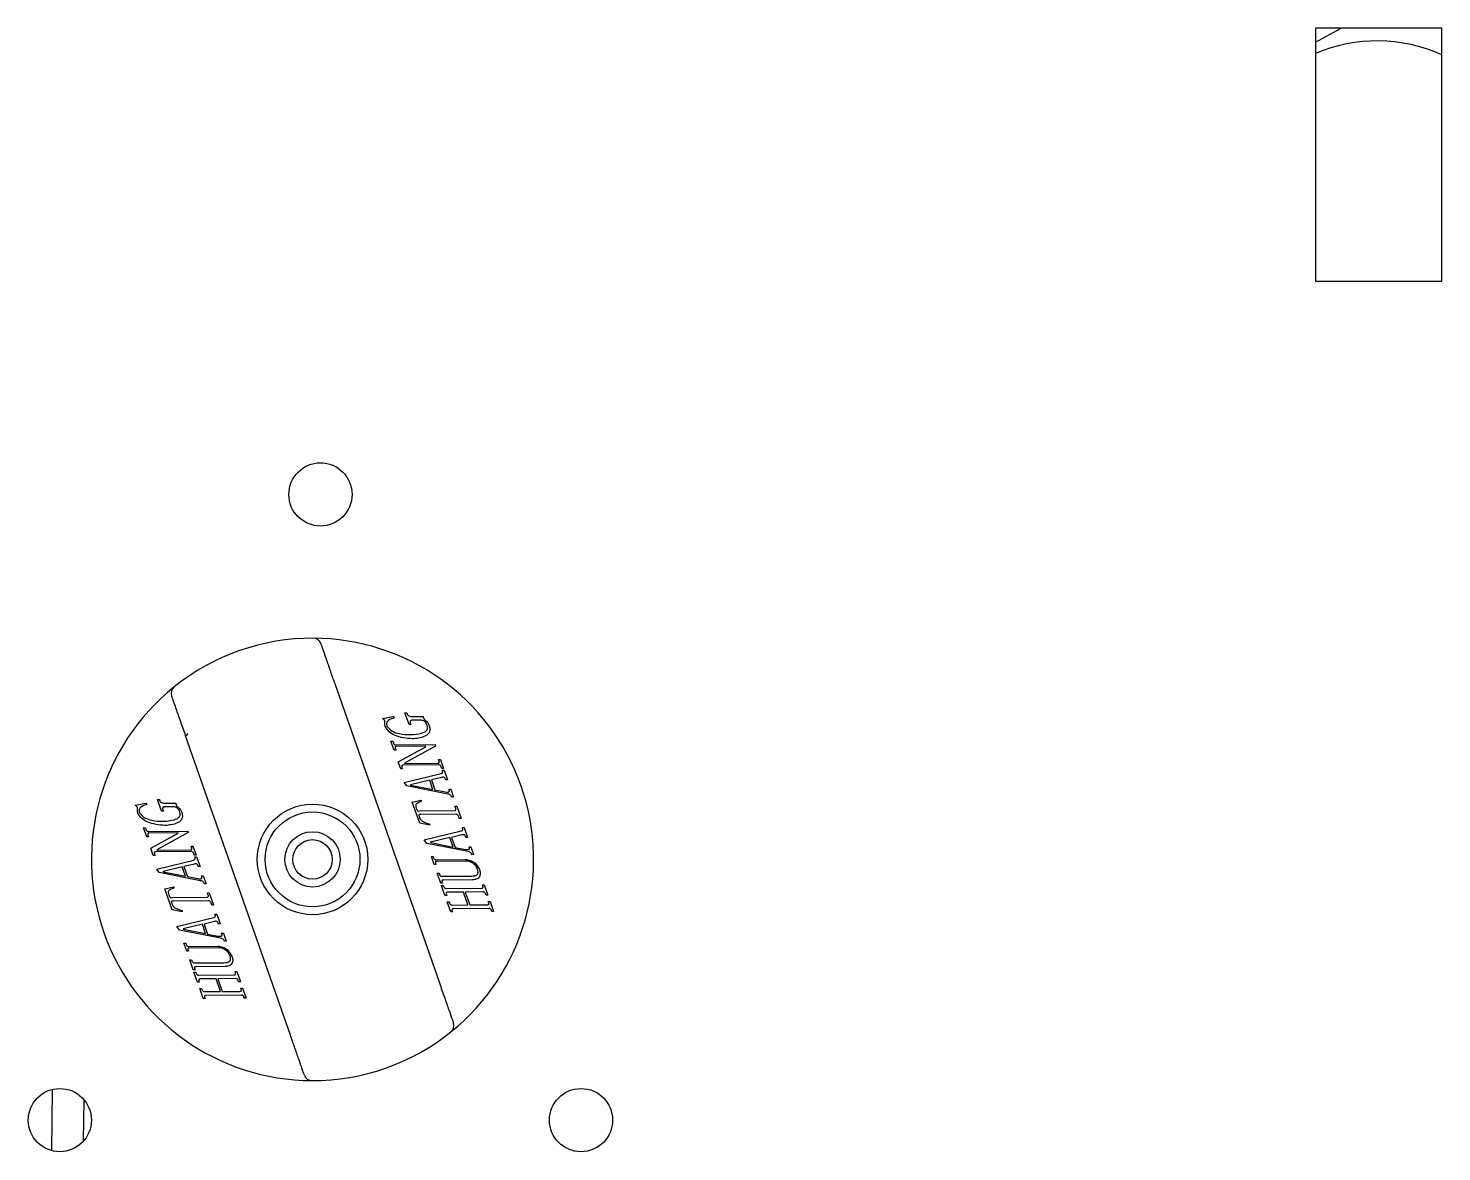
# Model space of a CAD drawing. Header units: millimetres. Extents: x 0 to 87554, y -20854 to 20404.
# Drawn here: x 5202.8 to 5292.3, y 11009.5 to 11080.6 of the extents above; entities that cross this region are included whole.
import ezdxf

# ---------------------------------------------------------------- set-up
doc = ezdxf.new("R2010")
doc.units = ezdxf.units.MM
doc.layers.get('0').update_dxf_attribs({"lineweight": 15})

# ---------------------------------------------------------------- blocks, each defined once
blk = doc.blocks.new('dr4')
at = {"color": 87, "linetype": 'Continuous', "lineweight": 25}
for p, q in [((984.825, -148.319), (976.825, -148.319)), ((976.825, -148.319), (976.825, -164.319)), ((984.825, -164.319), (984.825, -148.319)), ((976.825, -164.319), (984.825, -164.319)), ((914.729, -189.793), (921.36, -208.741)), ((917.755, -192.008), (918.435, -191.884)), ((918.435, -191.884), (918.496, -191.966)), ((919.176, -191.641), (919.289, -191.64)), ((919.435, -192.381), (919.176, -191.641)), ((919.289, -191.64), (919.315, -191.714)), ((919.548, -192.381), (919.435, -192.381)), ((919.517, -192.291), (919.548, -192.381)), ((919.547, -191.874), (920.345, -191.867)), ((920.185, -192.105), (919.645, -192.109)), ((911.921, -212.044), (905.29, -193.097)), ((905.43, -192.959), (905.294, -193.107)), ((918.293, -193.439), (918.406, -193.438)), ((918.494, -194.011), (918.293, -193.439)), ((918.406, -193.438), (918.445, -193.549)), ((918.607, -194.01), (918.494, -194.011)), ((918.568, -193.899), (918.607, -194.01)), ((918.615, -193.672), (921.088, -193.65)), ((920.479, -193.757), (918.65, -193.773)), ((918.747, -194.734), (920.489, -193.785)), ((921.121, -193.743), (919.142, -194.822)), ((920.489, -193.785), (920.479, -193.757)), ((921.088, -193.65), (921.121, -193.743)), ((918.906, -195.189), (918.747, -194.734)), ((918.986, -195.095), (919.019, -195.189)), ((921.298, -194.932), (919.062, -194.952)), ((919.142, -194.822), (919.151, -194.85)), ((919.151, -194.85), (921.262, -194.831)), ((921.305, -194.594), (921.418, -194.592)), ((921.344, -194.705), (921.305, -194.594)), ((921.418, -194.592), (921.619, -195.165)), ((921.506, -195.166), (921.467, -195.055)), ((919.019, -195.189), (918.906, -195.189)), ((919.129, -196.044), (921.47, -195.481)), ((920.743, -195.904), (919.532, -196.194)), ((920.952, -196.499), (920.743, -195.904)), ((921.513, -195.735), (920.853, -195.893)), ((920.853, -195.893), (921.073, -196.522)), ((921.619, -195.165), (921.506, -195.166)), ((921.541, -195.267), (921.654, -195.266)), ((921.556, -195.31), (921.541, -195.267)), ((921.654, -195.266), (921.872, -195.888)), ((921.759, -195.889), (921.739, -195.832)), ((921.872, -195.888), (921.759, -195.889)), ((919.287, -196.269), (919.129, -196.044)), ((921.898, -196.787), (919.287, -196.269)), ((919.532, -196.194), (919.534, -196.22)), ((919.534, -196.22), (920.952, -196.499)), ((921.073, -196.522), (921.732, -196.652)), ((921.965, -196.479), (922.078, -196.477)), ((921.98, -196.521), (921.965, -196.479)), ((922.078, -196.477), (922.255, -196.983)), ((902.087, -197.492), (902.767, -197.367)), ((902.767, -197.367), (902.828, -197.45)), ((903.508, -197.124), (903.621, -197.123)), ((903.767, -197.865), (903.508, -197.124)), ((903.621, -197.123), (903.646, -197.197)), ((903.848, -197.774), (903.88, -197.864)), ((903.879, -197.357), (904.677, -197.35)), ((904.517, -197.588), (903.976, -197.593)), ((919.641, -197.289), (920.189, -197.171)), ((920.111, -198.631), (919.641, -197.289)), ((920.189, -197.171), (920.229, -197.24)), ((922.142, -196.984), (922.127, -196.941)), ((922.255, -196.983), (922.142, -196.984)), ((922.342, -197.556), (922.455, -197.555)), ((922.389, -197.691), (922.342, -197.556)), ((922.455, -197.555), (922.726, -198.33)), ((903.88, -197.864), (903.767, -197.865)), ((920.743, -198.753), (920.111, -198.631)), ((920.123, -197.847), (922.311, -197.827)), ((922.393, -198.063), (920.19, -198.082)), ((920.728, -198.669), (920.743, -198.753)), ((922.613, -198.331), (922.566, -198.196)), ((922.726, -198.33), (922.613, -198.331)), ((902.825, -199.495), (902.625, -198.922)), ((902.625, -198.922), (902.738, -198.922)), ((902.738, -198.922), (902.777, -199.033)), ((902.939, -199.494), (902.825, -199.495)), ((902.9, -199.383), (902.939, -199.494)), ((902.947, -199.156), (905.42, -199.133)), ((904.811, -199.24), (902.981, -199.257)), ((903.078, -200.217), (904.821, -199.268)), ((905.453, -199.226), (903.474, -200.305)), ((904.821, -199.268), (904.811, -199.24)), ((905.42, -199.133), (905.453, -199.226)), ((920.402, -199.68), (922.743, -199.118)), ((922.016, -199.54), (920.804, -199.83)), ((922.224, -200.135), (922.016, -199.54)), ((922.785, -199.371), (922.125, -199.529)), ((922.125, -199.529), (922.346, -200.158)), ((922.813, -198.903), (922.927, -198.902)), ((922.828, -198.946), (922.813, -198.903)), ((922.927, -198.902), (923.144, -199.524)), ((923.031, -199.525), (923.011, -199.468)), ((923.144, -199.524), (923.031, -199.525)), ((903.238, -200.673), (903.078, -200.217)), ((905.63, -200.415), (903.394, -200.435)), ((903.474, -200.305), (903.483, -200.333)), ((903.483, -200.333), (905.594, -200.314)), ((905.637, -200.077), (905.75, -200.076)), ((905.676, -200.188), (905.637, -200.077)), ((905.75, -200.076), (905.95, -200.648)), ((920.56, -199.905), (920.402, -199.68)), ((923.171, -200.423), (920.56, -199.905)), ((920.804, -199.83), (920.806, -199.857)), ((920.806, -199.857), (922.224, -200.135)), ((922.346, -200.158), (923.005, -200.288)), ((923.238, -200.115), (923.35, -200.114)), ((923.252, -200.157), (923.238, -200.115)), ((923.35, -200.114), (923.527, -200.619)), ((903.351, -200.672), (903.238, -200.673)), ((903.318, -200.578), (903.351, -200.672)), ((903.461, -201.527), (905.802, -200.965)), ((905.844, -201.218), (905.185, -201.376)), ((905.837, -200.65), (905.799, -200.539)), ((905.95, -200.648), (905.837, -200.65)), ((905.873, -200.751), (905.986, -200.749)), ((905.888, -200.793), (905.873, -200.751)), ((905.986, -200.749), (906.203, -201.371)), ((906.09, -201.372), (906.07, -201.316)), ((906.203, -201.371), (906.09, -201.372)), ((920.85, -200.745), (920.963, -200.744)), ((921.027, -201.25), (920.85, -200.745)), ((920.963, -200.744), (920.992, -200.825)), ((921.14, -201.249), (921.027, -201.25)), ((921.112, -201.168), (921.14, -201.249)), ((921.161, -200.945), (922.992, -200.928)), ((923.038, -201.029), (921.197, -201.046)), ((923.414, -200.62), (923.4, -200.578)), ((923.527, -200.619), (923.414, -200.62)), ((903.619, -201.752), (903.461, -201.527)), ((906.23, -202.271), (903.619, -201.752)), ((905.075, -201.387), (903.864, -201.678)), ((903.864, -201.678), (903.866, -201.704)), ((903.866, -201.704), (905.284, -201.982)), ((905.284, -201.982), (905.075, -201.387)), ((905.185, -201.376), (905.405, -202.006)), ((905.405, -202.006), (906.064, -202.135)), ((906.297, -201.962), (906.41, -201.961)), ((906.312, -202.005), (906.297, -201.962)), ((906.41, -201.961), (906.587, -202.466)), ((921.439, -202.428), (921.216, -201.788)), ((921.216, -201.788), (921.329, -201.788)), ((921.329, -201.788), (921.354, -201.86)), ((921.527, -201.988), (923.384, -201.972)), ((923.456, -202.207), (921.608, -202.224)), ((903.973, -202.773), (904.521, -202.655)), ((904.442, -204.115), (903.973, -202.773)), ((904.521, -202.655), (904.56, -202.724)), ((906.474, -202.468), (906.459, -202.425)), ((906.587, -202.466), (906.474, -202.468)), ((906.674, -203.04), (906.787, -203.039)), ((906.721, -203.175), (906.674, -203.04)), ((906.787, -203.039), (907.058, -203.813)), ((921.553, -202.428), (921.439, -202.428)), ((921.487, -202.563), (921.6, -202.562)), ((921.711, -203.203), (921.487, -202.563)), ((921.527, -202.355), (921.553, -202.428)), ((921.6, -202.562), (921.622, -202.624)), ((921.796, -202.763), (924.032, -202.743)), ((921.802, -203.14), (921.824, -203.202)), ((922.883, -202.989), (921.878, -202.999)), ((923.166, -203.797), (922.883, -202.989)), ((924.116, -202.978), (922.996, -202.988)), ((922.996, -202.988), (923.279, -203.796)), ((924.086, -202.539), (924.199, -202.538)), ((924.111, -202.612), (924.086, -202.539)), ((924.199, -202.538), (924.423, -203.178)), ((924.31, -203.179), (924.285, -203.107)), ((904.455, -203.331), (906.642, -203.311)), ((906.725, -203.547), (904.521, -203.566)), ((906.945, -203.814), (906.898, -203.68)), ((907.058, -203.813), (906.945, -203.814)), ((921.824, -203.202), (921.711, -203.203)), ((921.852, -203.607), (921.965, -203.606)), ((922.076, -204.246), (921.852, -203.607)), ((921.965, -203.606), (921.987, -203.668)), ((922.161, -203.807), (923.166, -203.797)), ((924.479, -204.022), (922.244, -204.042)), ((923.279, -203.796), (924.399, -203.786)), ((924.423, -203.178), (924.31, -203.179)), ((924.451, -203.583), (924.564, -203.582)), ((924.477, -203.655), (924.451, -203.583)), ((924.564, -203.582), (924.788, -204.222)), ((905.075, -204.237), (904.442, -204.115)), ((904.734, -205.163), (907.075, -204.601)), ((905.06, -204.152), (905.075, -204.237)), ((907.117, -204.854), (906.457, -205.013)), ((907.145, -204.387), (907.258, -204.386)), ((907.16, -204.429), (907.145, -204.387)), ((907.258, -204.386), (907.476, -205.007)), ((907.363, -205.009), (907.343, -204.952)), ((922.189, -204.246), (922.076, -204.246)), ((922.167, -204.184), (922.189, -204.246)), ((924.675, -204.223), (924.65, -204.151)), ((924.788, -204.222), (924.675, -204.223)), ((904.892, -205.389), (904.734, -205.163)), ((907.503, -205.907), (904.892, -205.389)), ((906.348, -205.024), (905.136, -205.314)), ((905.136, -205.314), (905.138, -205.34)), ((905.138, -205.34), (906.556, -205.619)), ((906.556, -205.619), (906.348, -205.024)), ((906.457, -205.013), (906.678, -205.642)), ((906.678, -205.642), (907.336, -205.771)), ((907.476, -205.007), (907.363, -205.009)), ((907.569, -205.598), (907.682, -205.597)), ((907.584, -205.641), (907.569, -205.598)), ((907.682, -205.597), (907.859, -206.103)), ((905.182, -206.228), (905.295, -206.228)), ((905.359, -206.733), (905.182, -206.228)), ((905.295, -206.228), (905.324, -206.309)), ((905.472, -206.733), (905.359, -206.733)), ((905.444, -206.652), (905.472, -206.733)), ((905.493, -206.428), (907.324, -206.412)), ((907.37, -206.513), (905.528, -206.529)), ((907.746, -206.104), (907.731, -206.061)), ((907.859, -206.103), (907.746, -206.104)), ((905.547, -207.272), (905.661, -207.271)), ((905.771, -207.912), (905.547, -207.272)), ((905.661, -207.271), (905.686, -207.343)), ((905.858, -207.472), (907.716, -207.455)), ((905.884, -207.911), (905.771, -207.912)), ((906.042, -208.686), (905.818, -208.046)), ((905.818, -208.046), (905.932, -208.046)), ((905.859, -207.839), (905.884, -207.911)), ((905.932, -208.046), (905.953, -208.108)), ((907.787, -207.691), (905.94, -207.708)), ((906.128, -208.246), (908.363, -208.226)), ((907.215, -208.473), (906.21, -208.482)), ((907.498, -209.281), (907.215, -208.473)), ((908.448, -208.462), (907.328, -208.472)), ((907.328, -208.472), (907.611, -209.28)), ((908.418, -208.023), (908.531, -208.022)), ((908.443, -208.095), (908.418, -208.023)), ((908.531, -208.022), (908.755, -208.662)), ((906.155, -208.685), (906.042, -208.686)), ((906.134, -208.623), (906.155, -208.685)), ((906.184, -209.09), (906.297, -209.089)), ((906.408, -209.73), (906.184, -209.09)), ((906.297, -209.089), (906.319, -209.152)), ((906.493, -209.29), (907.498, -209.281)), ((907.611, -209.28), (908.731, -209.27)), ((908.642, -208.663), (908.617, -208.591)), ((908.755, -208.662), (908.642, -208.663)), ((908.783, -209.067), (908.896, -209.066)), ((908.808, -209.139), (908.783, -209.067)), ((908.896, -209.066), (909.12, -209.705)), ((906.521, -209.729), (906.408, -209.73)), ((906.499, -209.667), (906.521, -209.729)), ((908.811, -209.506), (906.575, -209.526)), ((909.007, -209.706), (908.982, -209.634)), ((909.12, -209.705), (909.007, -209.706)), ((896.82, -219.354), (896.868, -215.472)), ((898.827, -218.739), (898.86, -216.136))]:
    blk.add_line(p, q, dxfattribs=at)
at = {"color": 87, "linetype": 'Continuous', "lineweight": 25, "flags": 128}
blk.add_lwpolyline([(976.825, -149.196), (978.231, -148.444), (978.421, -148.319)], dxfattribs=at)
at = {"color": 87, "linetype": 'Continuous', "lineweight": 25}
for centre, radius in [((913.825, -177.819), 2), ((913.325, -200.919), 3.5), ((913.325, -200.919), 3), ((913.325, -200.919), 1.75), ((913.325, -200.919), 1.25), ((897.325, -217.419), 2), ((930.325, -217.419), 2)]:
    blk.add_circle(centre, radius, dxfattribs=at)
for centre, radius, start, end in [((980.733, -159.123), 10, 65.84614, 113.00501), ((913.325, -200.919), 14, 89.81781, 128.76025), ((913.368, -187.419), 0.5, 19.28903, 89.81781), ((913.325, -200.919), 14, 308.76025, 89.81781), ((913.325, -200.919), 14, 128.76025, 269.81781), ((904.873, -190.392), 0.5, 128.76025, 199.28903), ((913.325, -200.919), 14, 269.81781, 308.76025), ((921.777, -211.446), 0.5, 308.76025, 19.28903), ((913.282, -214.419), 0.5, 199.28903, 269.81781)]:
    blk.add_arc(centre, radius, start, end, dxfattribs=at)
for points, knots in [([(913.84, -187.254), (913.849, -187.279), (913.866, -187.33), (914.004, -187.723), (914.209, -188.307), (914.461, -189.028), (914.642, -189.547), (914.729, -189.793)], [0, 0, 0, 0, 0.197277, 0.394399, 0.595692, 0.807975, 1, 1, 1, 1]), ([(905.29, -193.097), (905.183, -192.791), (904.969, -192.18), (904.689, -191.379), (904.492, -190.817), (904.41, -190.581), (904.403, -190.563), (904.401, -190.557)], [0, 0, 0, 0, 0.23777, 0.476055, 0.699874, 0.907908, 1, 1, 1, 1]), ([(917.904, -192.161), (917.884, -192.124), (917.848, -192.059), (917.783, -192.024), (917.755, -192.008)], [0, 0, 0, 0, 0.558797, 1, 1, 1, 1]), ([(917.926, -192.496), (917.917, -192.434), (917.901, -192.323), (917.903, -192.21), (917.904, -192.161)], [0, 0, 0, 0, 0.559306, 1, 1, 1, 1]), ([(918.496, -191.966), (918.367, -192.006), (918.206, -192.056), (918.06, -192.194), (918.015, -192.285), (918.006, -192.386), (918.025, -192.45), (918.034, -192.482)], [0, 0, 0, 0, 0.499449, 0.624656, 0.749634, 0.874662, 1, 1, 1, 1]), ([(919.315, -191.714), (919.326, -191.739), (919.35, -191.791), (919.431, -191.857), (919.503, -191.867), (919.547, -191.874)], [0, 0, 0, 0, 0.281006, 0.562098, 1, 1, 1, 1]), ([(919.645, -192.109), (919.627, -192.11), (919.592, -192.112), (919.541, -192.127), (919.502, -192.171), (919.498, -192.232), (919.511, -192.271), (919.517, -192.291)], [0, 0, 0, 0, 0.187667, 0.374442, 0.559677, 0.779027, 1, 1, 1, 1]), ([(920.592, -192.447), (920.571, -192.398), (920.53, -192.301), (920.401, -192.155), (920.267, -192.124), (920.185, -192.105)], [0, 0, 0, 0, 0.281476, 0.56244, 1, 1, 1, 1]), ([(920.345, -191.867), (920.341, -191.885), (920.334, -191.919), (920.344, -191.951), (920.348, -191.966)], [0, 0, 0, 0, 0.560673, 1, 1, 1, 1]), ([(920.348, -191.966), (920.359, -191.991), (920.378, -192.036), (920.417, -192.066), (920.434, -192.079)], [0, 0, 0, 0, 0.559624, 1, 1, 1, 1]), ([(920.434, -192.079), (920.502, -192.138), (920.622, -192.245), (920.683, -192.394), (920.709, -192.459)], [0, 0, 0, 0, 0.559368, 1, 1, 1, 1]), ([(919.643, -193.292), (919.273, -193.253), (918.756, -193.198), (918.153, -192.876), (918.001, -192.622), (917.926, -192.496)], [0, 0, 0, 0, 0.559909, 0.780934, 1, 1, 1, 1]), ([(918.034, -192.482), (918.138, -192.6), (918.347, -192.838), (918.901, -193.002), (919.303, -193.015), (919.548, -193.022)], [0, 0, 0, 0, 0.27615, 0.557429, 1, 1, 1, 1]), ([(919.548, -193.022), (919.776, -193.004), (920.116, -192.977), (920.485, -192.84), (920.592, -192.702), (920.628, -192.589), (920.606, -192.503), (920.592, -192.447)], [0, 0, 0, 0, 0.500936, 0.749852, 0.812573, 0.875261, 1, 1, 1, 1]), ([(920.709, -192.459), (920.728, -192.524), (920.766, -192.654), (920.739, -192.863), (920.609, -193.028), (920.256, -193.232), (919.915, -193.265), (919.643, -193.292)], [0, 0, 0, 0, 0.125503, 0.250311, 0.375033, 0.500606, 1, 1, 1, 1]), ([(918.445, -193.549), (918.454, -193.568), (918.471, -193.607), (918.515, -193.647), (918.565, -193.67), (918.598, -193.671), (918.615, -193.672)], [0, 0, 0, 0, 0.279859, 0.559649, 0.77957, 1, 1, 1, 1]), ([(918.65, -193.773), (918.634, -193.774), (918.609, -193.776), (918.579, -193.787), (918.56, -193.805), (918.554, -193.832), (918.556, -193.864), (918.564, -193.886), (918.568, -193.899)], [0, 0, 0, 0, 0.249733, 0.375104, 0.499594, 0.639463, 0.77967, 1, 1, 1, 1]), ([(919.062, -194.952), (919.045, -194.953), (919.019, -194.954), (918.987, -194.971), (918.968, -195), (918.971, -195.046), (918.981, -195.078), (918.986, -195.095)], [0, 0, 0, 0, 0.250285, 0.375558, 0.499968, 0.749142, 1, 1, 1, 1]), ([(921.262, -194.831), (921.278, -194.83), (921.302, -194.828), (921.33, -194.814), (921.35, -194.79), (921.358, -194.749), (921.349, -194.72), (921.344, -194.705)], [0, 0, 0, 0, 0.250144, 0.375775, 0.500845, 0.749649, 1, 1, 1, 1]), ([(921.467, -195.055), (921.459, -195.035), (921.443, -194.996), (921.388, -194.939), (921.332, -194.934), (921.298, -194.932)], [0, 0, 0, 0, 0.281509, 0.561411, 1, 1, 1, 1]), ([(921.47, -195.481), (921.489, -195.473), (921.526, -195.456), (921.563, -195.41), (921.569, -195.356), (921.56, -195.325), (921.556, -195.31)], [0, 0, 0, 0, 0.280871, 0.558829, 0.779005, 1, 1, 1, 1]), ([(921.739, -195.832), (921.729, -195.807), (921.709, -195.757), (921.642, -195.714), (921.572, -195.716), (921.533, -195.728), (921.513, -195.735)], [0, 0, 0, 0, 0.280895, 0.558036, 0.778749, 1, 1, 1, 1]), ([(921.732, -196.652), (921.793, -196.661), (921.868, -196.672), (921.957, -196.647), (921.991, -196.612), (921.993, -196.564), (921.984, -196.536), (921.98, -196.521)], [0, 0, 0, 0, 0.49977, 0.625567, 0.74937, 0.874421, 1, 1, 1, 1]), ([(922.127, -196.941), (922.115, -196.917), (922.09, -196.868), (922.01, -196.808), (921.941, -196.795), (921.898, -196.787)], [0, 0, 0, 0, 0.27961, 0.559697, 1, 1, 1, 1]), ([(902.236, -197.644), (902.216, -197.608), (902.18, -197.543), (902.115, -197.508), (902.087, -197.492)], [0, 0, 0, 0, 0.5589256, 1, 1, 1, 1]), ([(902.258, -197.98), (902.249, -197.917), (902.233, -197.806), (902.235, -197.694), (902.236, -197.644)], [0, 0, 0, 0, 0.559306, 1, 1, 1, 1]), ([(902.828, -197.45), (902.699, -197.49), (902.538, -197.539), (902.392, -197.678), (902.347, -197.768), (902.338, -197.87), (902.357, -197.934), (902.366, -197.966)], [0, 0, 0, 0, 0.499423, 0.624677, 0.749665, 0.874687, 1, 1, 1, 1]), ([(903.646, -197.197), (903.658, -197.223), (903.682, -197.274), (903.762, -197.34), (903.835, -197.351), (903.879, -197.357)], [0, 0, 0, 0, 0.280997, 0.562112, 1, 1, 1, 1]), ([(903.976, -197.593), (903.959, -197.594), (903.924, -197.596), (903.873, -197.611), (903.834, -197.654), (903.83, -197.716), (903.842, -197.755), (903.848, -197.774)], [0, 0, 0, 0, 0.18748, 0.374483, 0.559642, 0.779048, 1, 1, 1, 1]), ([(904.923, -197.93), (904.903, -197.882), (904.862, -197.785), (904.733, -197.639), (904.599, -197.607), (904.517, -197.588)], [0, 0, 0, 0, 0.281505, 0.562378, 1, 1, 1, 1]), ([(904.677, -197.35), (904.673, -197.369), (904.666, -197.402), (904.676, -197.435), (904.68, -197.449)], [0, 0, 0, 0, 0.560644, 1, 1, 1, 1]), ([(904.68, -197.449), (904.69, -197.474), (904.71, -197.52), (904.749, -197.549), (904.766, -197.562)], [0, 0, 0, 0, 0.559537, 1, 1, 1, 1]), ([(904.766, -197.562), (904.834, -197.622), (904.954, -197.729), (905.015, -197.877), (905.041, -197.943)], [0, 0, 0, 0, 0.5593524, 1, 1, 1, 1]), ([(920.229, -197.24), (920.128, -197.281), (920.002, -197.332), (919.872, -197.424), (919.856, -197.478), (919.853, -197.561), (919.874, -197.627), (919.891, -197.68)], [0, 0, 0, 0, 0.500807, 0.625086, 0.687531, 0.750164, 1, 1, 1, 1]), ([(919.891, -197.68), (919.901, -197.709), (919.92, -197.766), (919.981, -197.871), (920.069, -197.856), (920.123, -197.847)], [0, 0, 0, 0, 0.283551, 0.555012, 1, 1, 1, 1]), ([(922.311, -197.827), (922.327, -197.826), (922.352, -197.825), (922.38, -197.808), (922.399, -197.78), (922.404, -197.738), (922.394, -197.707), (922.389, -197.691)], [0, 0, 0, 0, 0.250097, 0.375347, 0.500622, 0.749566, 1, 1, 1, 1]), ([(903.974, -198.775), (903.604, -198.736), (903.088, -198.681), (902.485, -198.36), (902.333, -198.106), (902.258, -197.98)], [0, 0, 0, 0, 0.559918, 0.780936, 1, 1, 1, 1]), ([(902.366, -197.966), (902.47, -198.084), (902.679, -198.321), (903.232, -198.485), (903.634, -198.498), (903.88, -198.506)], [0, 0, 0, 0, 0.276155, 0.55743, 1, 1, 1, 1]), ([(903.88, -198.506), (904.108, -198.488), (904.448, -198.46), (904.817, -198.323), (904.924, -198.185), (904.96, -198.072), (904.938, -197.987), (904.923, -197.93)], [0, 0, 0, 0, 0.5009381, 0.7498545, 0.8125677, 0.8752659, 1, 1, 1, 1]), ([(905.041, -197.943), (905.06, -198.008), (905.098, -198.138), (905.071, -198.347), (904.941, -198.511), (904.588, -198.716), (904.247, -198.749), (903.974, -198.775)], [0, 0, 0, 0, 0.125497, 0.250303, 0.375058, 0.500629, 1, 1, 1, 1]), ([(920.19, -198.082), (920.166, -198.083), (920.123, -198.084), (920.078, -198.087), (920.056, -198.095), (920.052, -198.099), (920.05, -198.106), (920.051, -198.124), (920.06, -198.16), (920.07, -198.19), (920.077, -198.211)], [0, 0, 0, 0, 0.280314, 0.500117, 0.531978, 0.546407, 0.561548, 0.626391, 0.749954, 1, 1, 1, 1]), ([(920.077, -198.211), (920.105, -198.286), (920.162, -198.436), (920.418, -198.582), (920.61, -198.636), (920.728, -198.669)], [0, 0, 0, 0, 0.280183, 0.558147, 1, 1, 1, 1]), ([(922.566, -198.196), (922.558, -198.176), (922.542, -198.134), (922.499, -198.087), (922.445, -198.065), (922.41, -198.064), (922.393, -198.063)], [0, 0, 0, 0, 0.2805257, 0.5598698, 0.7798732, 1, 1, 1, 1]), ([(902.777, -199.033), (902.786, -199.052), (902.803, -199.091), (902.847, -199.13), (902.897, -199.154), (902.93, -199.155), (902.947, -199.156)], [0, 0, 0, 0, 0.2799606, 0.5595915, 0.7795411, 1, 1, 1, 1]), ([(902.981, -199.257), (902.965, -199.258), (902.941, -199.26), (902.911, -199.271), (902.892, -199.289), (902.886, -199.315), (902.888, -199.347), (902.895, -199.369), (902.9, -199.383)], [0, 0, 0, 0, 0.249719, 0.375112, 0.499541, 0.639402, 0.779601, 1, 1, 1, 1]), ([(922.743, -199.118), (922.761, -199.109), (922.798, -199.092), (922.836, -199.046), (922.842, -198.992), (922.833, -198.961), (922.828, -198.946)], [0, 0, 0, 0, 0.280717, 0.55876, 0.779004, 1, 1, 1, 1]), ([(923.011, -199.468), (923.001, -199.443), (922.982, -199.394), (922.915, -199.35), (922.845, -199.353), (922.805, -199.365), (922.785, -199.371)], [0, 0, 0, 0, 0.280936, 0.558043, 0.778753, 1, 1, 1, 1]), ([(903.394, -200.435), (903.377, -200.436), (903.35, -200.438), (903.319, -200.454), (903.299, -200.484), (903.302, -200.529), (903.313, -200.562), (903.318, -200.578)], [0, 0, 0, 0, 0.250277, 0.375551, 0.499963, 0.749139, 1, 1, 1, 1]), ([(905.594, -200.314), (905.61, -200.313), (905.633, -200.312), (905.662, -200.298), (905.682, -200.273), (905.689, -200.233), (905.68, -200.203), (905.676, -200.188)], [0, 0, 0, 0, 0.250153, 0.375783, 0.500851, 0.749652, 1, 1, 1, 1]), ([(905.799, -200.539), (905.791, -200.519), (905.775, -200.479), (905.72, -200.422), (905.664, -200.418), (905.63, -200.415)], [0, 0, 0, 0, 0.281509, 0.561411, 1, 1, 1, 1]), ([(923.005, -200.288), (923.065, -200.297), (923.141, -200.308), (923.23, -200.284), (923.264, -200.249), (923.265, -200.201), (923.257, -200.172), (923.252, -200.157)], [0, 0, 0, 0, 0.499764, 0.625573, 0.749374, 0.874423, 1, 1, 1, 1]), ([(923.4, -200.578), (923.387, -200.553), (923.362, -200.505), (923.282, -200.444), (923.213, -200.431), (923.171, -200.423)], [0, 0, 0, 0, 0.279533, 0.559749, 1, 1, 1, 1]), ([(905.802, -200.965), (905.821, -200.956), (905.858, -200.94), (905.895, -200.893), (905.901, -200.839), (905.892, -200.809), (905.888, -200.793)], [0, 0, 0, 0, 0.280871, 0.558829, 0.779005, 1, 1, 1, 1]), ([(906.07, -201.316), (906.061, -201.291), (906.041, -201.241), (905.974, -201.198), (905.904, -201.2), (905.864, -201.212), (905.844, -201.218)], [0, 0, 0, 0, 0.280895, 0.558036, 0.778749, 1, 1, 1, 1]), ([(920.992, -200.825), (921, -200.844), (921.017, -200.883), (921.062, -200.921), (921.112, -200.943), (921.144, -200.944), (921.161, -200.945)], [0, 0, 0, 0, 0.279996, 0.560297, 0.780251, 1, 1, 1, 1]), ([(921.197, -201.046), (921.176, -201.047), (921.148, -201.049), (921.116, -201.065), (921.098, -201.09), (921.099, -201.128), (921.108, -201.155), (921.112, -201.168)], [0, 0, 0, 0, 0.313588, 0.437003, 0.5602, 0.779358, 1, 1, 1, 1]), ([(922.992, -200.928), (923.101, -200.938), (923.318, -200.958), (923.663, -201.163), (923.806, -201.406), (923.893, -201.554)], [0, 0, 0, 0, 0.280862, 0.561799, 1, 1, 1, 1]), ([(923.771, -201.531), (923.732, -201.451), (923.653, -201.292), (923.453, -201.141), (923.246, -201.044), (923.107, -201.034), (923.038, -201.029)], [0, 0, 0, 0, 0.279391, 0.559505, 0.779772, 1, 1, 1, 1]), ([(906.064, -202.135), (906.124, -202.144), (906.2, -202.155), (906.289, -202.131), (906.323, -202.096), (906.324, -202.048), (906.316, -202.019), (906.312, -202.005)], [0, 0, 0, 0, 0.4997, 0.625535, 0.749361, 0.874435, 1, 1, 1, 1]), ([(921.354, -201.86), (921.363, -201.88), (921.38, -201.92), (921.425, -201.961), (921.475, -201.986), (921.509, -201.988), (921.527, -201.988)], [0, 0, 0, 0, 0.280046, 0.559613, 0.779694, 1, 1, 1, 1]), ([(921.608, -202.224), (921.592, -202.225), (921.567, -202.227), (921.536, -202.239), (921.513, -202.265), (921.512, -202.309), (921.522, -202.34), (921.527, -202.355)], [0, 0, 0, 0, 0.250302, 0.375849, 0.500967, 0.748945, 1, 1, 1, 1]), ([(923.384, -201.972), (923.454, -201.969), (923.552, -201.966), (923.672, -201.931), (923.749, -201.888), (923.795, -201.807), (923.815, -201.682), (923.788, -201.591), (923.771, -201.531)], [0, 0, 0, 0, 0.280567, 0.390837, 0.500931, 0.625227, 0.750247, 1, 1, 1, 1]), ([(923.893, -201.554), (923.914, -201.633), (923.957, -201.789), (923.917, -202), (923.809, -202.125), (923.659, -202.196), (923.537, -202.203), (923.456, -202.207)], [0, 0, 0, 0, 0.2503914, 0.4993854, 0.624309, 0.7495808, 1, 1, 1, 1]), ([(904.56, -202.724), (904.459, -202.765), (904.334, -202.816), (904.204, -202.907), (904.187, -202.962), (904.185, -203.044), (904.206, -203.111), (904.223, -203.164)], [0, 0, 0, 0, 0.500867, 0.625073, 0.687545, 0.750174, 1, 1, 1, 1]), ([(904.223, -203.164), (904.233, -203.193), (904.252, -203.25), (904.313, -203.355), (904.401, -203.34), (904.455, -203.331)], [0, 0, 0, 0, 0.283551, 0.555012, 1, 1, 1, 1]), ([(906.459, -202.425), (906.446, -202.401), (906.422, -202.352), (906.342, -202.291), (906.272, -202.278), (906.23, -202.271)], [0, 0, 0, 0, 0.279651, 0.559717, 1, 1, 1, 1]), ([(921.622, -202.624), (921.63, -202.645), (921.648, -202.686), (921.691, -202.732), (921.743, -202.76), (921.778, -202.762), (921.796, -202.763)], [0, 0, 0, 0, 0.280106, 0.560116, 0.779964, 1, 1, 1, 1]), ([(921.878, -202.999), (921.861, -202.999), (921.835, -203.001), (921.804, -203.017), (921.784, -203.046), (921.786, -203.092), (921.797, -203.124), (921.802, -203.14)], [0, 0, 0, 0, 0.250336, 0.375469, 0.5004, 0.749165, 1, 1, 1, 1]), ([(924.032, -202.743), (924.047, -202.742), (924.071, -202.74), (924.1, -202.724), (924.12, -202.699), (924.125, -202.657), (924.116, -202.627), (924.111, -202.612)], [0, 0, 0, 0, 0.2495964, 0.3751796, 0.5003477, 0.7494244, 1, 1, 1, 1]), ([(924.285, -203.107), (924.277, -203.087), (924.261, -203.047), (924.22, -203.001), (924.167, -202.981), (924.133, -202.979), (924.116, -202.978)], [0, 0, 0, 0, 0.280614, 0.559626, 0.779608, 1, 1, 1, 1]), ([(904.521, -203.566), (904.498, -203.567), (904.455, -203.568), (904.41, -203.571), (904.388, -203.578), (904.384, -203.582), (904.382, -203.59), (904.383, -203.608), (904.392, -203.644), (904.402, -203.674), (904.409, -203.694)], [0, 0, 0, 0, 0.280314, 0.500117, 0.531978, 0.546407, 0.561548, 0.626391, 0.749954, 1, 1, 1, 1]), ([(904.409, -203.694), (904.437, -203.77), (904.494, -203.92), (904.749, -204.066), (904.942, -204.119), (905.06, -204.152)], [0, 0, 0, 0, 0.280183, 0.558147, 1, 1, 1, 1]), ([(906.642, -203.311), (906.659, -203.31), (906.684, -203.308), (906.712, -203.291), (906.731, -203.264), (906.735, -203.221), (906.726, -203.19), (906.721, -203.175)], [0, 0, 0, 0, 0.250049, 0.375321, 0.500579, 0.749532, 1, 1, 1, 1]), ([(906.898, -203.68), (906.89, -203.659), (906.874, -203.618), (906.831, -203.57), (906.777, -203.549), (906.742, -203.547), (906.725, -203.547)], [0, 0, 0, 0, 0.28046, 0.559668, 0.779874, 1, 1, 1, 1]), ([(921.987, -203.668), (921.995, -203.689), (922.013, -203.73), (922.057, -203.775), (922.108, -203.803), (922.143, -203.806), (922.161, -203.807)], [0, 0, 0, 0, 0.280144, 0.5602919, 0.780063, 1, 1, 1, 1]), ([(922.244, -204.042), (922.226, -204.043), (922.2, -204.045), (922.169, -204.061), (922.149, -204.09), (922.152, -204.135), (922.162, -204.167), (922.167, -204.184)], [0, 0, 0, 0, 0.250365, 0.37551, 0.500246, 0.749226, 1, 1, 1, 1]), ([(924.399, -203.786), (924.415, -203.785), (924.439, -203.784), (924.467, -203.768), (924.486, -203.742), (924.49, -203.7), (924.481, -203.67), (924.477, -203.655)], [0, 0, 0, 0, 0.249693, 0.375388, 0.500736, 0.749487, 1, 1, 1, 1]), ([(924.65, -204.151), (924.642, -204.131), (924.626, -204.09), (924.583, -204.045), (924.53, -204.024), (924.496, -204.023), (924.479, -204.022)], [0, 0, 0, 0, 0.280494, 0.559429, 0.779726, 1, 1, 1, 1]), ([(907.075, -204.601), (907.093, -204.593), (907.13, -204.576), (907.168, -204.529), (907.174, -204.476), (907.165, -204.445), (907.16, -204.429)], [0, 0, 0, 0, 0.280924, 0.558901, 0.778989, 1, 1, 1, 1]), ([(907.343, -204.952), (907.333, -204.927), (907.314, -204.877), (907.246, -204.834), (907.177, -204.836), (907.137, -204.848), (907.117, -204.854)], [0, 0, 0, 0, 0.28094, 0.558051, 0.778763, 1, 1, 1, 1]), ([(907.336, -205.771), (907.397, -205.78), (907.473, -205.791), (907.561, -205.767), (907.596, -205.732), (907.597, -205.684), (907.589, -205.655), (907.584, -205.641)], [0, 0, 0, 0, 0.499763, 0.625572, 0.749374, 0.874422, 1, 1, 1, 1]), ([(905.324, -206.309), (905.332, -206.328), (905.349, -206.366), (905.394, -206.405), (905.444, -206.426), (905.476, -206.428), (905.493, -206.428)], [0, 0, 0, 0, 0.280052, 0.5602084, 0.7802067, 1, 1, 1, 1]), ([(905.528, -206.529), (905.508, -206.53), (905.48, -206.532), (905.448, -206.549), (905.43, -206.574), (905.431, -206.612), (905.439, -206.638), (905.444, -206.652)], [0, 0, 0, 0, 0.313588, 0.437003, 0.5602, 0.779358, 1, 1, 1, 1]), ([(907.324, -206.412), (907.433, -206.422), (907.65, -206.441), (907.995, -206.647), (908.138, -206.89), (908.224, -207.038)], [0, 0, 0, 0, 0.280862, 0.561799, 1, 1, 1, 1]), ([(908.103, -207.014), (908.063, -206.935), (907.985, -206.776), (907.785, -206.625), (907.578, -206.527), (907.439, -206.518), (907.37, -206.513)], [0, 0, 0, 0, 0.279392, 0.559507, 0.779773, 1, 1, 1, 1]), ([(907.731, -206.061), (907.719, -206.037), (907.694, -205.988), (907.614, -205.927), (907.545, -205.915), (907.503, -205.907)], [0, 0, 0, 0, 0.279588, 0.55986, 1, 1, 1, 1]), ([(905.686, -207.343), (905.694, -207.363), (905.712, -207.403), (905.757, -207.445), (905.807, -207.47), (905.841, -207.471), (905.858, -207.472)], [0, 0, 0, 0, 0.280046, 0.559613, 0.779694, 1, 1, 1, 1]), ([(907.716, -207.455), (907.786, -207.453), (907.884, -207.449), (908.003, -207.414), (908.081, -207.372), (908.127, -207.291), (908.146, -207.166), (908.12, -207.075), (908.103, -207.014)], [0, 0, 0, 0, 0.2805539, 0.3909015, 0.500923, 0.6252557, 0.750257, 1, 1, 1, 1]), ([(908.224, -207.038), (908.246, -207.116), (908.288, -207.272), (908.249, -207.483), (908.141, -207.609), (907.991, -207.679), (907.869, -207.686), (907.787, -207.691)], [0, 0, 0, 0, 0.250386, 0.49939, 0.624259, 0.749584, 1, 1, 1, 1]), ([(905.94, -207.708), (905.924, -207.709), (905.899, -207.71), (905.868, -207.723), (905.845, -207.748), (905.844, -207.793), (905.854, -207.823), (905.859, -207.839)], [0, 0, 0, 0, 0.250306, 0.375855, 0.501032, 0.749014, 1, 1, 1, 1]), ([(905.953, -208.108), (905.962, -208.128), (905.98, -208.17), (906.023, -208.216), (906.075, -208.243), (906.11, -208.245), (906.128, -208.246)], [0, 0, 0, 0, 0.280063, 0.560087, 0.779946, 1, 1, 1, 1]), ([(906.21, -208.482), (906.193, -208.483), (906.167, -208.484), (906.136, -208.501), (906.116, -208.53), (906.118, -208.575), (906.129, -208.607), (906.134, -208.623)], [0, 0, 0, 0, 0.250273, 0.375627, 0.500526, 0.749229, 1, 1, 1, 1]), ([(908.363, -208.226), (908.379, -208.225), (908.403, -208.224), (908.432, -208.208), (908.451, -208.182), (908.457, -208.141), (908.448, -208.11), (908.443, -208.095)], [0, 0, 0, 0, 0.249542, 0.37537, 0.500511, 0.749479, 1, 1, 1, 1]), ([(908.617, -208.591), (908.609, -208.571), (908.593, -208.531), (908.551, -208.485), (908.499, -208.464), (908.465, -208.463), (908.448, -208.462)], [0, 0, 0, 0, 0.280558, 0.55962, 0.779605, 1, 1, 1, 1]), ([(906.319, -209.152), (906.327, -209.172), (906.345, -209.213), (906.389, -209.259), (906.44, -209.287), (906.475, -209.289), (906.493, -209.29)], [0, 0, 0, 0, 0.280273, 0.560264, 0.780049, 1, 1, 1, 1]), ([(908.731, -209.27), (908.747, -209.269), (908.771, -209.267), (908.799, -209.252), (908.818, -209.225), (908.822, -209.184), (908.813, -209.154), (908.808, -209.139)], [0, 0, 0, 0, 0.249708, 0.375412, 0.500704, 0.749548, 1, 1, 1, 1]), ([(921.36, -208.741), (921.467, -209.047), (921.681, -209.658), (921.961, -210.459), (922.158, -211.021), (922.24, -211.256), (922.247, -211.275), (922.249, -211.281)], [0, 0, 0, 0, 0.237762, 0.476055, 0.699871, 0.907908, 1, 1, 1, 1]), ([(906.575, -209.526), (906.558, -209.527), (906.532, -209.528), (906.501, -209.544), (906.481, -209.573), (906.483, -209.619), (906.494, -209.651), (906.499, -209.667)], [0, 0, 0, 0, 0.250365, 0.37551, 0.500246, 0.749226, 1, 1, 1, 1]), ([(908.982, -209.634), (908.974, -209.614), (908.958, -209.574), (908.915, -209.528), (908.862, -209.508), (908.828, -209.506), (908.811, -209.506)], [0, 0, 0, 0, 0.280365, 0.55946, 0.779742, 1, 1, 1, 1]), ([(912.81, -214.584), (912.801, -214.559), (912.784, -214.508), (912.646, -214.115), (912.441, -213.53), (912.189, -212.809), (912.008, -212.291), (911.921, -212.044)], [0, 0, 0, 0, 0.197277, 0.394399, 0.595692, 0.80797, 1, 1, 1, 1])]:
    blk.add_open_spline(points, degree=3, knots=knots, dxfattribs=at)

msp = doc.modelspace()

# ---------------------------------------------------------------- block references
at = {"lineweight": -3}
msp.add_blockref('dr4', (4307.45, 11228.942), dxfattribs=at)

doc.saveas('drawing.dxf')
